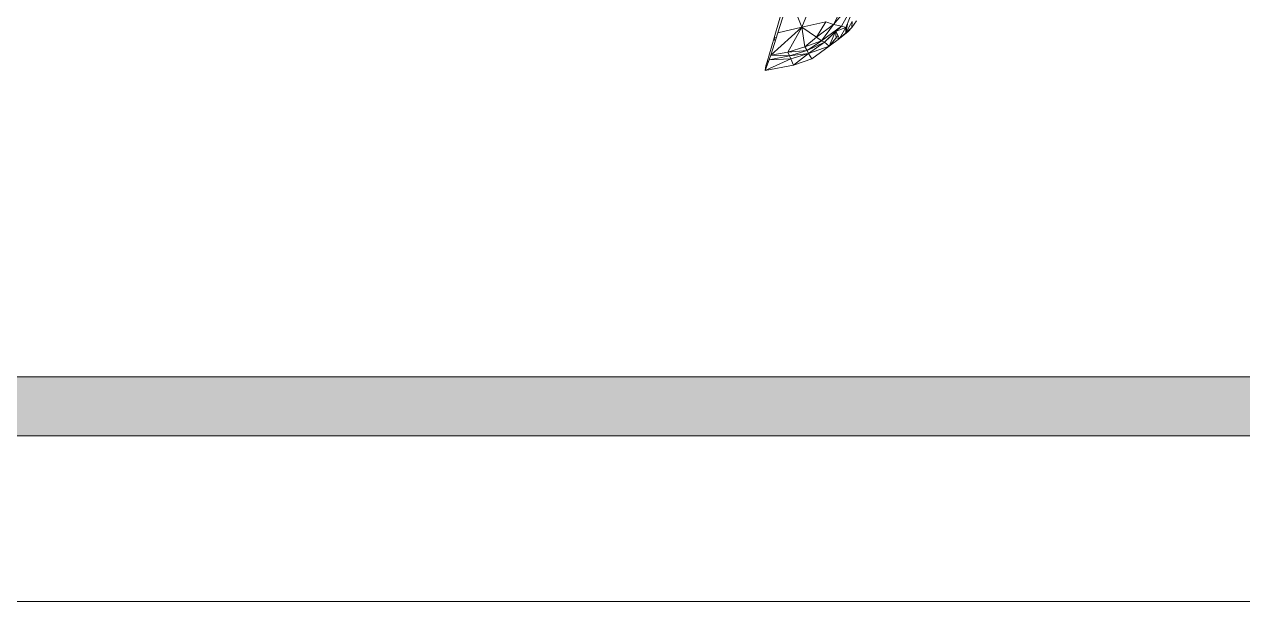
# Model space of a CAD drawing. Header units: inches. Extents: x -4254 to -1719, y 9514 to 12654.
# Drawn here: x -2989.2 to -2927.1, y 12375.1 to 12404.5 of the extents above; entities that cross this region are included whole.
import ezdxf

# ---------------------------------------------------------------- set-up
doc = ezdxf.new("R2010")
doc.units = ezdxf.units.IN
doc.header["$MEASUREMENT"] = 0
for name, color, linetype, lineweight in [('0-1', 7, 'Continuous', 5), ('0-2', 7, 'Continuous', 9), ('A-GENM', 5, 'Continuous', 9), ('C-PRKG-1', 55, 'Continuous', 9), ('C-PRKG-2', 7, 'Continuous', 9), ('C-TOPO', 7, 'Continuous', 9)]:
    doc.layers.add(name, color=color, linetype=linetype, lineweight=lineweight)

# ---------------------------------------------------------------- blocks, each defined once
blk = doc.blocks.new('Parking_Stall_Multiple2 - street parking-1355854-FLOOR PLAN - ROOF')
at = {"layer": 'C-PRKG-1'}
h = blk.add_hatch(color=256, dxfattribs=at)
h.paths.add_polyline_path([(0, -879.628), (0, -963), (1.5, -961.5), (3, -963), (78.259, -963), (78.259, -961.07), (61.5, -961.5), (3, -959.947), (3, -723), (1.5, -721.5), (0, -723), (0, -861.64)], flags=0)
h.paths.add_polyline_path([(3, -720), (61.5, -721.5), (78.259, -721.07), (78.259, -720)], flags=0)
at = {"layer": 'C-PRKG-2'}
for p, q in [((0, -720), (0, -963)), ((3, -960), (3, -723))]:
    blk.add_line(p, q, dxfattribs=at)
blk = doc.blocks.new('Land_Rover_Evoque_-_SUV_Car_Vehicle_Automobile_13067 - Land Rover EVOQUE_dwg-V1-FLOOR PLAN - ROOF')
at = {"layer": 'A-GENM'}
for p, q in [((0.9458, 0.8369), (0.9895, 0.8141)), ((0.9488, 0.8484), (0.9914, 0.8246)), ((0.9488, 0.8484), (0.9895, 0.8141)), ((0.9488, 0.8484), (0.9934, 0.83)), ((0.9845, 0.8439), (0.9934, 0.8381)), ((0.9855, 0.8385), (0.9934, 0.8381)), ((0.9855, 0.8385), (1.0002, 0.83)), ((0.9934, 0.8381), (0.9987, 0.833)), ((0.9934, 0.8381), (1.0002, 0.83)), ((0.989, 0.8322), (1.0002, 0.83)), ((0.9914, 0.8246), (0.9895, 0.8141)), ((0.9934, 0.83), (0.9896, 0.8321)), ((0.9914, 0.8246), (0.9934, 0.83)), ((0.9914, 0.8246), (1.0125, 0.8025)), ((0.9914, 0.8246), (1.0106, 0.7985)), ((1.0002, 0.83), (0.9934, 0.83)), ((0.9979, 0.8178), (0.9934, 0.83)), ((1.0076, 0.822), (0.9934, 0.83)), ((0.9967, 0.83), (0.9952, 0.831)), ((0.9987, 0.833), (1.0002, 0.83)), ((1.0076, 0.822), (0.9987, 0.833)), ((0.9987, 0.833), (1.0002, 0.83)), ((0.9987, 0.817), (1.0076, 0.822)), ((1.0076, 0.822), (1.0002, 0.83)), ((1.0066, 0.8178), (1.0076, 0.822)), ((1.0076, 0.822), (1.0174, 0.8086)), ((0.9861, 0.8043), (0.9895, 0.8141)), ((1.0106, 0.7985), (0.9895, 0.8141)), ((1.0057, 0.7922), (0.9895, 0.8141)), ((0.9983, 0.8168), (1.0125, 0.8025)), ((0.9988, 0.8169), (1.0066, 0.8178)), ((0.9992, 0.8164), (1.0174, 0.8086)), ((1.0039, 0.82), (1.0057, 0.8177)), ((1.0066, 0.8178), (1.0174, 0.8086)), ((1.0125, 0.8025), (1.0174, 0.8086)), ((1.0174, 0.8086), (1.0341, 0.786)), ((1.0174, 0.8086), (1.0272, 0.782)), ((0.9493, 0.7912), (0.9929, 0.7733)), ((0.9929, 0.7733), (0.9861, 0.8043)), ((1.0057, 0.7922), (0.9861, 0.8043)), ((0.9929, 0.7733), (1.0057, 0.7922)), ((1.0106, 0.7985), (1.0057, 0.7922)), ((1.0184, 0.7771), (1.0057, 0.7922)), ((1.0106, 0.7985), (1.0125, 0.8025)), ((1.0184, 0.7771), (1.0106, 0.7985)), ((1.0233, 0.78), (1.0106, 0.7985)), ((1.0233, 0.78), (1.0125, 0.8025)), ((1.0125, 0.8025), (1.0272, 0.782)), ((0.9527, 0.7573), (0.9929, 0.7733)), ((0.9929, 0.7733), (1.0184, 0.7771)), ((0.9929, 0.7733), (1.0003, 0.7421)), ((0.9929, 0.7733), (1.0292, 0.7329)), ((0.9929, 0.7733), (1.0253, 0.7551)), ((1.0184, 0.7771), (1.0233, 0.78)), ((1.0184, 0.7771), (1.0253, 0.7551)), ((1.0233, 0.78), (1.0272, 0.782)), ((1.0233, 0.78), (1.0302, 0.7573)), ((1.0233, 0.78), (1.0253, 0.7551)), ((1.0272, 0.782), (1.0341, 0.786)), ((1.0272, 0.782), (1.0419, 0.7623)), ((1.0272, 0.782), (1.0341, 0.7588)), ((1.0272, 0.782), (1.0302, 0.7573)), ((1.0341, 0.786), (1.0419, 0.7623)), ((0.9527, 0.7573), (1.0003, 0.7421)), ((1.0302, 0.7573), (1.0253, 0.7551)), ((1.0292, 0.7329), (1.0302, 0.7573)), ((1.0341, 0.7588), (1.0302, 0.7573)), ((1.0302, 0.7573), (1.0351, 0.7309)), ((1.0419, 0.7623), (1.0341, 0.7588)), ((1.0341, 0.7588), (1.0351, 0.7309)), ((1.0341, 0.7588), (1.0488, 0.7259)), ((1.0419, 0.7623), (1.0488, 0.7259)), ((1.0065, 0.7372), (0.9618, 0.7503)), ((1.0003, 0.7421), (1.0292, 0.7329)), ((1.0292, 0.7329), (1.0253, 0.7551)), ((1.0065, 0.7372), (1.0063, 0.7401)), ((1.0065, 0.7372), (1.0111, 0.7386)), ((1.0379, 0.7281), (1.0065, 0.7372)), ((1.0292, 0.7329), (1.036, 0.7305)), ((1.0292, 0.7329), (1.0351, 0.7309)), ((1.0351, 0.7309), (1.0488, 0.7259)), ((1.0488, 0.7259), (1.036, 0.7305)), ((1.0379, 0.7281), (1.0376, 0.7299)), ((1.0428, 0.7266), (1.0379, 0.7281)), ((1.0428, 0.7266), (1.0422, 0.7283)), ((1.0428, 0.7266), (1.0427, 0.7281)), ((1.0488, 0.7259), (1.0428, 0.7266)), ((1.0488, 0.7259), (1.044, 0.7371))]:
    blk.add_line(p, q, dxfattribs=at)
blk = doc.blocks.new('Land_Rover_Evoque_-_SUV_Car_Vehicle_Automobile_13067 - Land_Rover_Evoque_-_SUV_Car_Vehicle_Automobile_13067-V2-FLOOR PLAN - ROOF')
at = {"xscale": 39.40029010366786, "yscale": 39.40029010366786, "zscale": 39.40029010366786, "rotation": 180}
blk.add_blockref('Land_Rover_Evoque_-_SUV_Car_Vehicle_Automobile_13067 - Land Rover EVOQUE_dwg-V1-FLOOR PLAN - ROOF', (-0.026, 10.27), dxfattribs=at)
blk = doc.blocks.new('CTR  - Topography_rvt-1-FLOOR PLAN - ROOF')
at = {"layer": 'C-TOPO'}
for p, q in [((-2938.97, 12375.069), (-3016.186, 12375.069)), ((-3016.186, 12375.069), (-2938.97, 12375.069)), ((-2838.477, 12375.069), (-2938.97, 12375.069)), ((-2938.97, 12375.069), (-2838.477, 12375.069))]:
    blk.add_line(p, q, dxfattribs=at)
at = {"layer": '0-2'}
for name, p, rotation in [('Parking_Stall_Multiple2 - street parking-1355854-FLOOR PLAN - ROOF', (-3803.581, 12383.536), 89.99999999999908), ('Land_Rover_Evoque_-_SUV_Car_Vehicle_Automobile_13067 - Land_Rover_Evoque_-_SUV_Car_Vehicle_Automobile_13067-V2-FLOOR PLAN - ROOF', (-2969.749, 12443.536), 89.99999999999953)]:
    blk.add_blockref(name, p, dxfattribs=dict(at, rotation=rotation))

msp = doc.modelspace()

# ---------------------------------------------------------------- block references
at = {"layer": '0-1'}
msp.add_blockref('CTR  - Topography_rvt-1-FLOOR PLAN - ROOF', (0, 0), dxfattribs=at)

doc.saveas('drawing.dxf')
